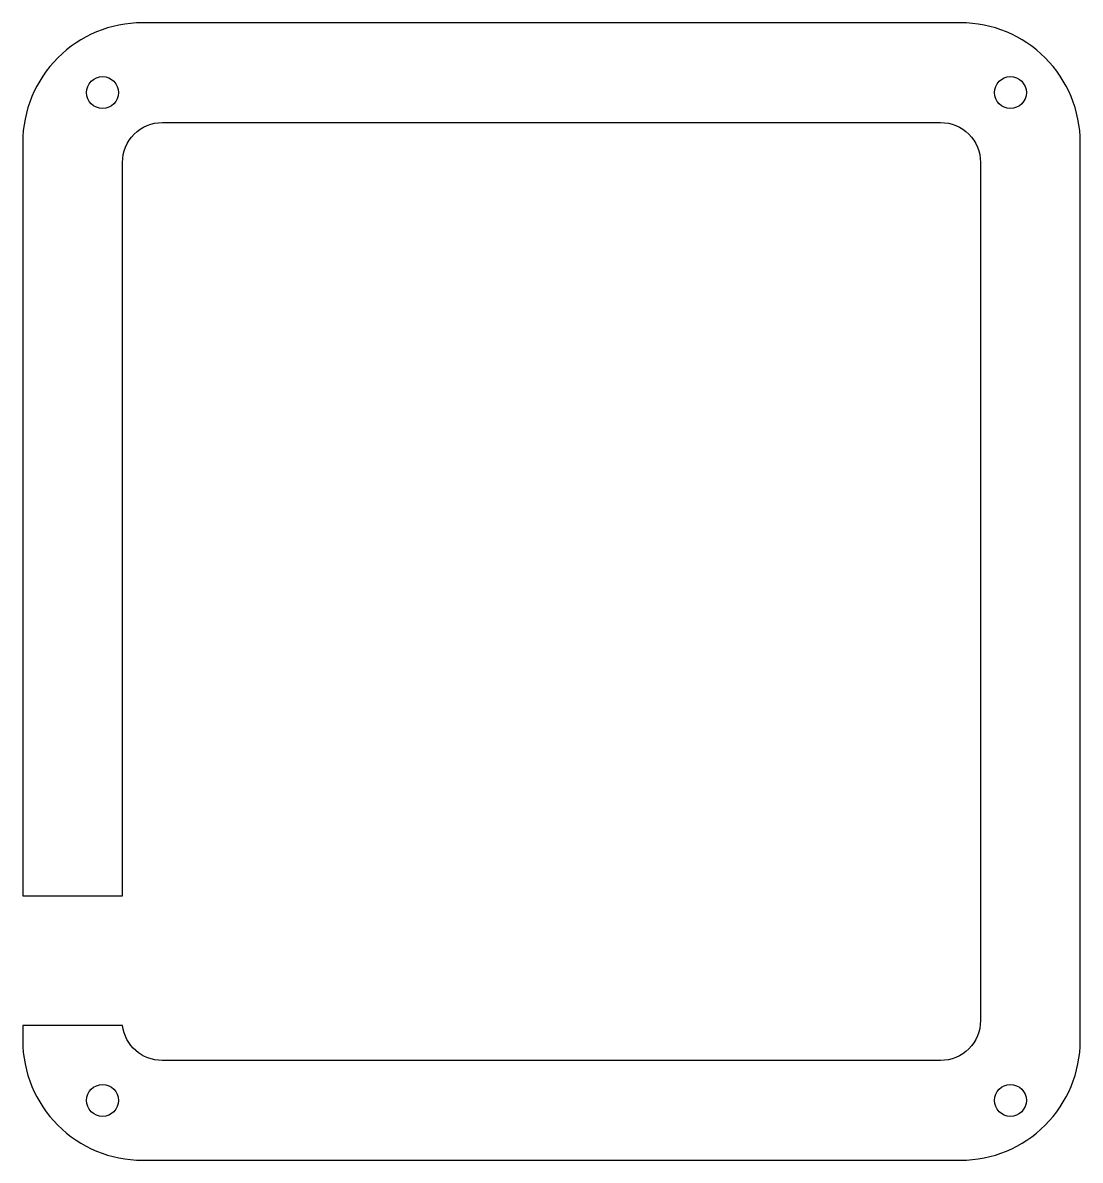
# Model space of a CAD drawing. Header units: millimetres. Extents: x -96 to 10, y -104 to 10.
import ezdxf

# ---------------------------------------------------------------- set-up
doc = ezdxf.new("R2010")
doc.units = ezdxf.units.MM
doc.layers.get('0').update_dxf_attribs({"linetype": 'CONTINUOUS'})

msp = doc.modelspace()

# ---------------------------------------------------------------- linework, layer by layer
msp.add_lwpolyline([(-96, -77.5), (-86, -77.5), (-86, -4, -0.414214), (-82, 0), (-4, 0, -0.414214), (0, -4), (0, -90, -0.414214), (-4, -94), (-82.03, -94, -0.377964), (-86, -90.5), (-96, -90.5), (-96, -92, 0.414214), (-84, -104), (-2, -104, 0.414214), (10, -92), (10, -2, 0.414214), (-2, 10), (-84, 10, 0.414214), (-96, -2)], format="xyb", close=True)
for centre in [(-88, 3), (3, 3), (-88, -98), (3, -98)]:
    msp.add_circle(centre, 1.6)

doc.saveas('drawing.dxf')
